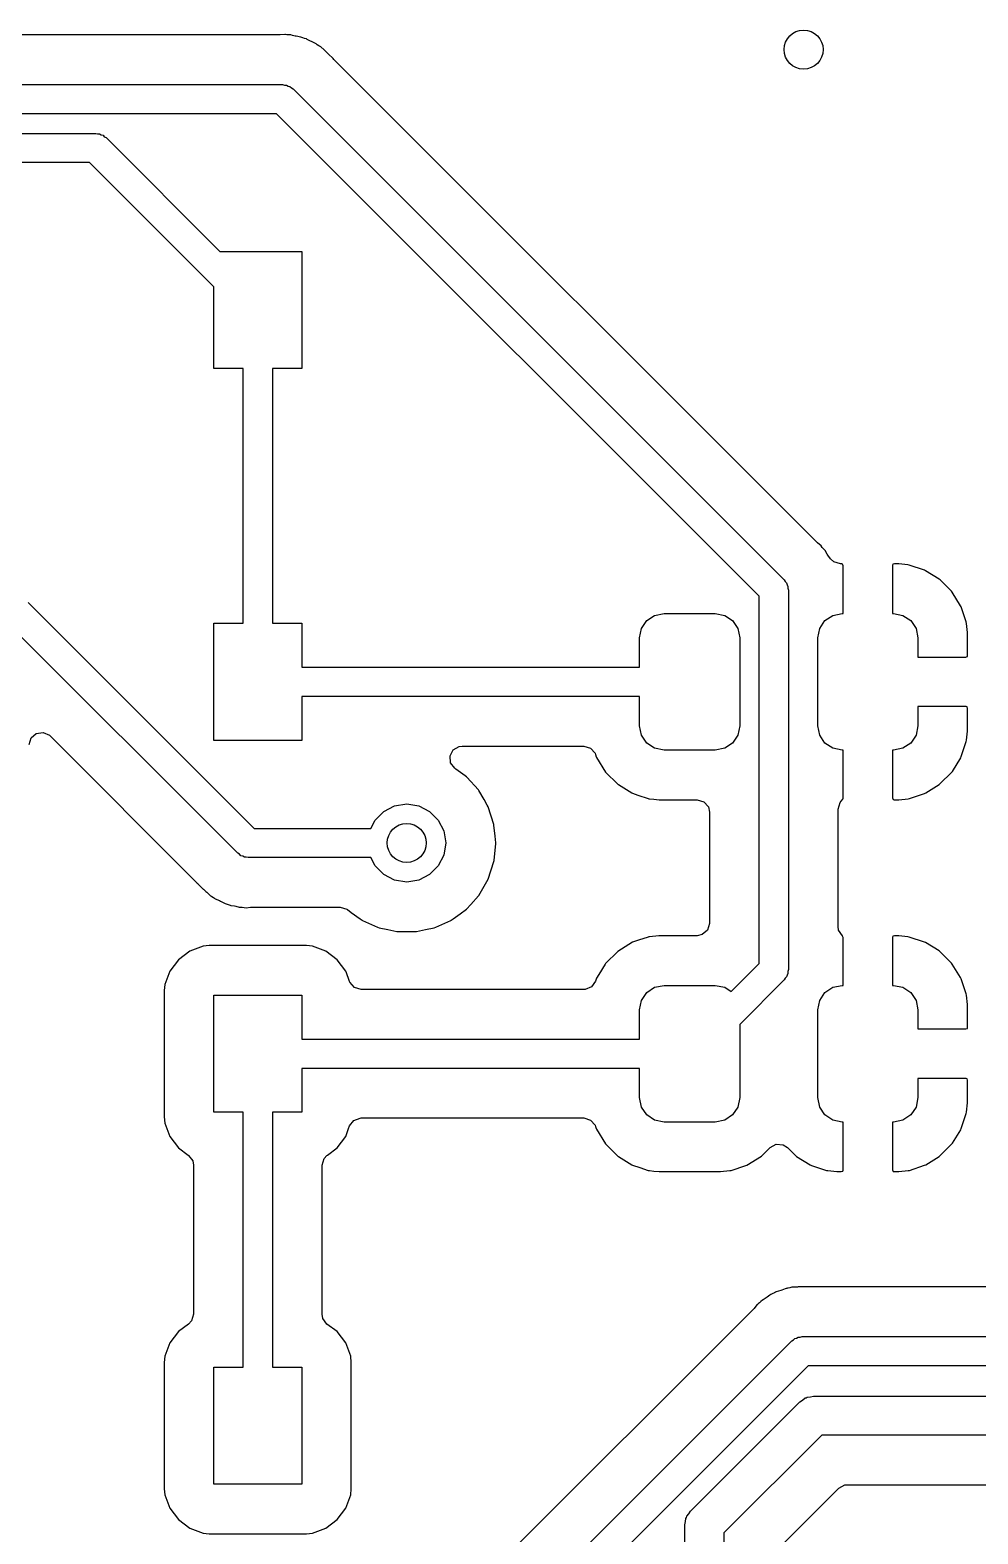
# Model space of a CAD drawing. Extents: x 51 to 243, y -135 to -54.
# Drawn here: x 130.76 to 140.47, y -121.12 to -105.72 of the extents above; entities that cross this region are included whole.
import ezdxf

# ---------------------------------------------------------------- set-up
doc = ezdxf.new("R2010")
doc.units = 0
doc.layers.add('BLACK', color=7, linetype='CONTINUOUS')

msp = doc.modelspace()

# ---------------------------------------------------------------- linework, layer by layer
at = {"layer": 'BLACK', "linetype": 'CONTINUOUS'}
for p, q in [((133.313, -105.767), (118.943, -105.767)), ((133.325, -105.767), (133.313, -105.767)), ((133.371, -105.763), (133.325, -105.767)), ((133.379, -105.764), (133.371, -105.763)), ((133.392, -105.766), (133.379, -105.764)), ((133.412, -105.767), (133.392, -105.766)), ((133.433, -105.767), (133.412, -105.767)), ((133.45, -105.772), (133.433, -105.767)), ((133.478, -105.779), (133.45, -105.772)), ((133.49, -105.781), (133.478, -105.779)), ((133.535, -105.789), (133.49, -105.781)), ((133.555, -105.797), (133.535, -105.789)), ((133.574, -105.804), (133.555, -105.797)), ((133.594, -105.809), (133.574, -105.804)), ((133.601, -105.813), (133.594, -105.809)), ((133.635, -105.831), (133.601, -105.813)), ((133.601, -105.813), (133.601, -105.813)), ((133.645, -105.836), (133.635, -105.831)), ((133.681, -105.852), (133.645, -105.836)), ((133.688, -105.855), (133.681, -105.852)), ((133.681, -105.852), (133.681, -105.852)), ((133.694, -105.86), (133.688, -105.855)), ((133.705, -105.868), (133.694, -105.86)), ((133.721, -105.879), (133.705, -105.868)), ((133.733, -105.885), (133.721, -105.879)), ((133.74, -105.889), (133.733, -105.885)), ((133.774, -105.921), (133.74, -105.889)), ((133.783, -105.928), (133.774, -105.921)), ((133.786, -105.931), (133.783, -105.928)), ((133.807, -105.952), (133.786, -105.931)), ((133.81, -105.954), (133.807, -105.952)), ((133.824, -105.968), (133.81, -105.954)), ((133.861, -106.003), (133.824, -105.968)), ((133.866, -106.01), (133.861, -106.003)), ((133.874, -106.018), (133.866, -106.01)), ((133.866, -106.01), (133.866, -106.01)), ((138.819, -110.964), (133.874, -106.018)), ((118.68, -106.276), (133.35, -106.276)), ((133.35, -106.276), (133.369, -106.281)), ((133.369, -106.281), (133.389, -106.281)), ((133.389, -106.281), (133.406, -106.291)), ((133.406, -106.291), (133.425, -106.296)), ((133.425, -106.296), (133.439, -106.31)), ((133.439, -106.31), (133.456, -106.32)), ((133.456, -106.32), (138.486, -111.349)), ((133.288, -106.576), (118.618, -106.576)), ((138.23, -111.518), (133.288, -106.576)), ((118.473, -106.776), (131.436, -106.776)), ((131.436, -106.776), (131.455, -106.781)), ((131.455, -106.781), (131.474, -106.781)), ((131.474, -106.781), (131.491, -106.79)), ((131.491, -106.79), (131.511, -106.796)), ((131.511, -106.796), (131.524, -106.81)), ((131.524, -106.81), (131.542, -106.819)), ((131.542, -106.819), (132.707, -107.985)), ((131.373, -107.076), (118.411, -107.076)), ((132.645, -108.347), (131.373, -107.076)), ((132.707, -107.985), (133.545, -107.985)), ((133.545, -107.985), (133.545, -109.185)), ((132.645, -109.185), (132.645, -108.347)), ((132.945, -109.185), (132.645, -109.185)), ((132.945, -111.795), (132.945, -109.185)), ((133.545, -109.185), (133.245, -109.185)), ((133.245, -109.185), (133.245, -111.795)), ((138.828, -110.972), (138.819, -110.964)), ((138.863, -111.001), (138.828, -110.972)), ((138.876, -111.019), (138.863, -111.001)), ((138.889, -111.034), (138.876, -111.019)), ((138.904, -111.049), (138.889, -111.034)), ((138.927, -111.088), (138.904, -111.049)), ((138.934, -111.098), (138.927, -111.088)), ((138.961, -111.135), (138.934, -111.098)), ((138.994, -111.167), (138.961, -111.135)), ((139.063, -111.187), (138.994, -111.167)), ((139.075, -111.187), (139.063, -111.187)), ((139.083, -111.189), (139.075, -111.187)), ((139.084, -111.19), (139.083, -111.189)), ((139.088, -111.205), (139.084, -111.19)), ((139.088, -111.695), (139.088, -111.205)), ((139.598, -111.193), (139.596, -111.201)), ((139.596, -111.201), (139.596, -111.695)), ((139.599, -111.191), (139.598, -111.193)), ((139.615, -111.187), (139.599, -111.191)), ((139.652, -111.187), (139.615, -111.187)), ((139.659, -111.187), (139.652, -111.187)), ((139.753, -111.197), (139.659, -111.187)), ((139.766, -111.2), (139.753, -111.197)), ((139.921, -111.251), (139.766, -111.2)), ((138.486, -111.349), (138.495, -111.367)), ((138.495, -111.367), (138.509, -111.381)), ((138.509, -111.381), (138.515, -111.4)), ((139.934, -111.257), (139.921, -111.251)), ((140.072, -111.342), (139.934, -111.257)), ((140.083, -111.351), (140.072, -111.342)), ((140.198, -111.466), (140.083, -111.351)), ((138.23, -115.281), (138.23, -111.518)), ((138.515, -111.4), (138.524, -111.417)), ((138.524, -111.417), (138.524, -111.436)), ((138.524, -111.436), (138.53, -111.456)), ((138.53, -111.456), (138.53, -115.343)), ((140.207, -111.477), (140.198, -111.466)), ((140.292, -111.615), (140.207, -111.477)), ((130.745, -111.581), (133.059, -113.896)), ((137.159, -111.714), (137.255, -111.695)), ((137.255, -111.695), (137.78, -111.695)), ((137.78, -111.695), (137.876, -111.714)), ((138.984, -111.714), (139.08, -111.695)), ((139.08, -111.695), (139.088, -111.695)), ((139.596, -111.695), (139.605, -111.695)), ((139.605, -111.695), (139.701, -111.714)), ((140.298, -111.628), (140.292, -111.615)), ((140.35, -111.782), (140.298, -111.628)), ((132.891, -114.152), (130.488, -111.75)), ((132.645, -112.995), (132.645, -111.795)), ((132.645, -111.795), (132.945, -111.795)), ((133.245, -111.795), (133.545, -111.795)), ((133.545, -111.795), (133.545, -112.245)), ((137.005, -111.945), (137.024, -111.849)), ((137.024, -111.849), (137.078, -111.768)), ((137.078, -111.768), (137.159, -111.714)), ((137.876, -111.714), (137.957, -111.768)), ((137.957, -111.768), (138.011, -111.849)), ((138.011, -111.849), (138.03, -111.945)), ((138.83, -111.945), (138.849, -111.849)), ((138.849, -111.849), (138.903, -111.768)), ((138.903, -111.768), (138.984, -111.714)), ((139.701, -111.714), (139.782, -111.768)), ((139.782, -111.768), (139.836, -111.849)), ((139.836, -111.849), (139.855, -111.945)), ((140.353, -111.796), (140.35, -111.782)), ((140.363, -111.891), (140.353, -111.796)), ((137.005, -112.245), (137.005, -111.945)), ((138.03, -111.945), (138.03, -112.845)), ((138.83, -112.845), (138.83, -111.945)), ((139.855, -111.945), (139.855, -112.141)), ((140.363, -111.898), (140.363, -111.891)), ((140.363, -112.127), (140.363, -111.898)), ((139.855, -112.141), (140.345, -112.141)), ((140.345, -112.141), (140.36, -112.137)), ((140.36, -112.137), (140.361, -112.135)), ((140.361, -112.135), (140.363, -112.127)), ((133.545, -112.245), (137.005, -112.245)), ((137.005, -112.545), (133.545, -112.545)), ((133.545, -112.545), (133.545, -112.995)), ((137.005, -112.845), (137.005, -112.545)), ((140.349, -112.649), (139.855, -112.649)), ((139.855, -112.649), (139.855, -112.845)), ((140.357, -112.651), (140.349, -112.649)), ((140.359, -112.652), (140.357, -112.651)), ((140.363, -112.667), (140.359, -112.652)), ((140.363, -112.892), (140.363, -112.667)), ((130.774, -112.97), (130.827, -112.923)), ((130.827, -112.923), (130.897, -112.913)), ((130.897, -112.913), (130.962, -112.943)), ((137.024, -112.941), (137.005, -112.845)), ((138.03, -112.845), (138.011, -112.941)), ((138.849, -112.941), (138.83, -112.845)), ((139.855, -112.845), (139.836, -112.941)), ((140.353, -112.993), (140.363, -112.899)), ((140.363, -112.899), (140.363, -112.892)), ((130.754, -113.036), (130.774, -112.97)), ((130.962, -112.943), (130.969, -112.949)), ((130.969, -112.949), (132.473, -114.454)), ((133.545, -112.995), (132.645, -112.995)), ((135.097, -113.092), (135.159, -113.057)), ((135.159, -113.057), (135.187, -113.053)), ((135.187, -113.053), (136.434, -113.053)), ((136.434, -113.053), (136.502, -113.074)), ((136.502, -113.074), (136.549, -113.127)), ((137.078, -113.022), (137.024, -112.941)), ((137.159, -113.076), (137.078, -113.022)), ((137.255, -113.095), (137.159, -113.076)), ((137.876, -113.076), (137.78, -113.095)), ((137.957, -113.022), (137.876, -113.076)), ((138.011, -112.941), (137.957, -113.022)), ((138.903, -113.022), (138.849, -112.941)), ((138.984, -113.076), (138.903, -113.022)), ((139.08, -113.095), (138.984, -113.076)), ((139.701, -113.076), (139.605, -113.095)), ((139.782, -113.022), (139.701, -113.076)), ((139.836, -112.941), (139.782, -113.022)), ((140.299, -113.161), (140.35, -113.006)), ((140.35, -113.006), (140.353, -112.993)), ((135.064, -113.154), (135.097, -113.092)), ((135.07, -113.225), (135.064, -113.154)), ((135.113, -113.281), (135.07, -113.225)), ((136.549, -113.127), (136.554, -113.14)), ((136.554, -113.14), (136.561, -113.162)), ((136.561, -113.162), (136.561, -113.162)), ((136.561, -113.162), (136.563, -113.169)), ((136.563, -113.169), (136.657, -113.319)), ((137.78, -113.095), (137.255, -113.095)), ((139.088, -113.095), (139.08, -113.095)), ((139.088, -113.589), (139.088, -113.095)), ((139.605, -113.095), (139.596, -113.095)), ((139.596, -113.095), (139.596, -113.585)), ((140.208, -113.312), (140.293, -113.174)), ((140.293, -113.174), (140.299, -113.161)), ((135.125, -113.29), (135.113, -113.281)), ((135.219, -113.358), (135.125, -113.29)), ((135.231, -113.367), (135.219, -113.358)), ((135.236, -113.372), (135.231, -113.367)), ((135.354, -113.503), (135.236, -113.372)), ((135.236, -113.372), (135.236, -113.372)), ((136.657, -113.319), (136.782, -113.444)), ((140.084, -113.438), (140.199, -113.323)), ((140.199, -113.323), (140.208, -113.312)), ((135.359, -113.509), (135.354, -113.503)), ((135.412, -113.6), (135.359, -113.509)), ((136.782, -113.444), (136.788, -113.448)), ((136.788, -113.448), (136.788, -113.448)), ((136.788, -113.448), (136.924, -113.532)), ((136.924, -113.532), (136.932, -113.537)), ((136.932, -113.537), (136.987, -113.555)), ((139.768, -113.59), (139.922, -113.538)), ((139.922, -113.538), (139.935, -113.532)), ((139.935, -113.532), (140.073, -113.447)), ((140.073, -113.447), (140.084, -113.438)), ((134.385, -113.722), (134.496, -113.666)), ((134.496, -113.666), (134.62, -113.646)), ((134.62, -113.646), (134.744, -113.666)), ((134.744, -113.666), (134.855, -113.722)), ((135.444, -113.657), (135.412, -113.6)), ((135.455, -113.674), (135.444, -113.657)), ((135.514, -113.856), (135.455, -113.674)), ((136.987, -113.555), (137.094, -113.591)), ((137.094, -113.591), (137.094, -113.591)), ((137.094, -113.591), (137.1, -113.593)), ((137.1, -113.593), (137.107, -113.593)), ((137.107, -113.593), (137.107, -113.593)), ((137.107, -113.593), (137.15, -113.598)), ((137.15, -113.598), (137.205, -113.603)), ((137.205, -113.603), (137.595, -113.603)), ((137.595, -113.603), (137.663, -113.624)), ((137.663, -113.624), (137.71, -113.677)), ((137.71, -113.677), (137.721, -113.73)), ((139.038, -113.7), (139.058, -113.632)), ((139.058, -113.632), (139.069, -113.618)), ((139.069, -113.618), (139.087, -113.597)), ((139.087, -113.597), (139.088, -113.589)), ((139.596, -113.585), (139.601, -113.6)), ((139.601, -113.6), (139.602, -113.601)), ((139.602, -113.601), (139.61, -113.603)), ((139.61, -113.603), (139.652, -113.603)), ((139.652, -113.603), (139.659, -113.603)), ((139.659, -113.603), (139.754, -113.593)), ((139.754, -113.593), (139.768, -113.59)), ((134.253, -113.896), (134.296, -113.811)), ((134.296, -113.811), (134.385, -113.722)), ((134.855, -113.722), (134.944, -113.811)), ((134.944, -113.811), (135, -113.922)), ((137.721, -113.73), (137.721, -114.87)), ((139.038, -114.902), (139.038, -113.7)), ((133.059, -113.896), (134.253, -113.896)), ((135, -113.922), (135.02, -114.046)), ((135.514, -113.863), (135.514, -113.856)), ((135.526, -113.975), (135.514, -113.863)), ((135.514, -113.863), (135.514, -113.863)), ((135.534, -114.046), (135.526, -113.975)), ((132.908, -114.162), (132.891, -114.152)), ((132.922, -114.176), (132.908, -114.162)), ((135.02, -114.046), (135, -114.17)), ((135.515, -114.225), (135.533, -114.053)), ((135.533, -114.053), (135.534, -114.046)), ((132.941, -114.181), (132.922, -114.176)), ((132.958, -114.191), (132.941, -114.181)), ((132.978, -114.191), (132.958, -114.191)), ((132.997, -114.196), (132.978, -114.191)), ((134.253, -114.196), (132.997, -114.196)), ((134.296, -114.281), (134.253, -114.196)), ((134.385, -114.37), (134.296, -114.281)), ((134.944, -114.281), (134.855, -114.37)), ((135, -114.17), (134.944, -114.281)), ((135.455, -114.418), (135.514, -114.236)), ((135.514, -114.236), (135.515, -114.225)), ((132.473, -114.454), (132.481, -114.462)), ((132.481, -114.462), (132.481, -114.462)), ((132.481, -114.462), (132.486, -114.469)), ((132.486, -114.469), (132.491, -114.475)), ((134.496, -114.426), (134.385, -114.37)), ((134.62, -114.446), (134.496, -114.426)), ((134.744, -114.426), (134.62, -114.446)), ((134.855, -114.37), (134.744, -114.426)), ((135.359, -114.583), (135.455, -114.418)), ((132.491, -114.475), (132.537, -114.518)), ((132.537, -114.518), (132.54, -114.52)), ((132.54, -114.52), (132.561, -114.541)), ((132.561, -114.541), (132.564, -114.543)), ((132.564, -114.543), (132.564, -114.544)), ((132.564, -114.544), (132.573, -114.551)), ((132.573, -114.551), (132.607, -114.583)), ((132.607, -114.583), (132.614, -114.587)), ((132.614, -114.587), (132.614, -114.587)), ((132.614, -114.587), (132.626, -114.593)), ((132.626, -114.593), (132.642, -114.604)), ((132.642, -114.604), (132.653, -114.612)), ((132.653, -114.612), (132.653, -114.612)), ((132.653, -114.612), (132.659, -114.617)), ((132.659, -114.617), (132.702, -114.636)), ((135.276, -114.675), (135.355, -114.588)), ((135.355, -114.588), (135.359, -114.583)), ((135.355, -114.588), (135.355, -114.588)), ((132.702, -114.636), (132.712, -114.641)), ((132.712, -114.641), (132.753, -114.663)), ((132.753, -114.663), (132.76, -114.665)), ((132.76, -114.665), (132.76, -114.665)), ((132.76, -114.665), (132.773, -114.668)), ((132.773, -114.668), (132.792, -114.675)), ((132.792, -114.675), (132.812, -114.683)), ((132.812, -114.683), (132.82, -114.685)), ((132.82, -114.685), (132.857, -114.691)), ((132.857, -114.691), (132.869, -114.693)), ((132.869, -114.693), (132.906, -114.703)), ((132.906, -114.703), (132.906, -114.703)), ((132.906, -114.703), (132.914, -114.704)), ((132.914, -114.704), (132.935, -114.704)), ((132.935, -114.704), (132.955, -114.706)), ((132.955, -114.706), (132.976, -114.709)), ((132.976, -114.709), (133.022, -114.705)), ((133.022, -114.705), (133.034, -114.704)), ((133.034, -114.704), (133.94, -114.704)), ((133.94, -114.704), (134.008, -114.725)), ((134.008, -114.725), (134.014, -114.729)), ((134.014, -114.729), (134.052, -114.757)), ((134.052, -114.757), (134.145, -114.824)), ((135.095, -114.824), (135.167, -114.771)), ((135.167, -114.771), (135.231, -114.725)), ((135.231, -114.725), (135.276, -114.675)), ((134.145, -114.824), (134.163, -114.837)), ((134.163, -114.837), (134.169, -114.84)), ((134.169, -114.84), (134.169, -114.84)), ((134.169, -114.84), (134.321, -114.907)), ((134.321, -114.907), (134.338, -114.915)), ((134.338, -114.915), (134.428, -114.934)), ((134.812, -114.934), (134.902, -114.915)), ((134.902, -114.915), (134.919, -114.907)), ((134.919, -114.907), (135.071, -114.84)), ((135.071, -114.84), (135.077, -114.837)), ((135.071, -114.84), (135.071, -114.84)), ((135.077, -114.837), (135.095, -114.824)), ((137.721, -114.87), (137.701, -114.939)), ((139.043, -114.938), (139.038, -114.902)), ((134.428, -114.934), (134.518, -114.953)), ((134.518, -114.953), (134.518, -114.953)), ((134.518, -114.953), (134.525, -114.954)), ((134.525, -114.954), (134.715, -114.954)), ((134.715, -114.954), (134.722, -114.953)), ((134.722, -114.953), (134.812, -114.934)), ((134.722, -114.953), (134.722, -114.953)), ((136.931, -115.063), (136.781, -115.157)), ((136.995, -115.042), (136.931, -115.063)), ((137.092, -115.01), (136.995, -115.042)), ((137.099, -115.007), (137.092, -115.01)), ((137.092, -115.01), (137.092, -115.01)), ((137.106, -115.007), (137.099, -115.007)), ((137.201, -114.997), (137.106, -115.007)), ((137.106, -115.007), (137.106, -115.007)), ((137.205, -114.996), (137.201, -114.997)), ((137.201, -114.997), (137.201, -114.997)), ((137.595, -114.996), (137.205, -114.996)), ((137.647, -114.985), (137.595, -114.996)), ((137.701, -114.939), (137.647, -114.985)), ((139.082, -114.998), (139.043, -114.938)), ((139.084, -115), (139.082, -114.998)), ((139.088, -115.015), (139.084, -115)), ((139.088, -115.505), (139.088, -115.015)), ((139.598, -115.003), (139.596, -115.011)), ((139.596, -115.011), (139.596, -115.505)), ((139.599, -115.001), (139.598, -115.003)), ((139.615, -114.997), (139.599, -115.001)), ((139.652, -114.997), (139.615, -114.997)), ((139.659, -114.997), (139.652, -114.997)), ((139.753, -115.007), (139.659, -114.997)), ((139.766, -115.01), (139.753, -115.007)), ((139.921, -115.061), (139.766, -115.01)), ((139.934, -115.067), (139.921, -115.061)), ((140.072, -115.152), (139.934, -115.067)), ((132.398, -115.154), (132.282, -115.242)), ((132.535, -115.103), (132.398, -115.154)), ((132.597, -115.096), (132.535, -115.103)), ((133.593, -115.096), (132.597, -115.096)), ((133.655, -115.103), (133.593, -115.096)), ((133.792, -115.154), (133.655, -115.103)), ((133.908, -115.242), (133.792, -115.154)), ((136.781, -115.157), (136.656, -115.282)), ((140.083, -115.161), (140.072, -115.152)), ((140.198, -115.276), (140.083, -115.161)), ((132.194, -115.358), (132.143, -115.495)), ((132.282, -115.242), (132.194, -115.358)), ((133.996, -115.358), (133.908, -115.242)), ((133.999, -115.367), (133.996, -115.358)), ((134.036, -115.465), (133.999, -115.367)), ((136.652, -115.288), (136.586, -115.395)), ((136.656, -115.282), (136.652, -115.288)), ((136.652, -115.288), (136.652, -115.288)), ((137.942, -115.568), (138.23, -115.281)), ((138.524, -115.382), (138.515, -115.399)), ((138.53, -115.343), (138.524, -115.362)), ((138.524, -115.362), (138.524, -115.382)), ((140.207, -115.287), (140.198, -115.276)), ((140.292, -115.425), (140.207, -115.287)), ((132.143, -115.495), (132.136, -115.557)), ((134.039, -115.473), (134.036, -115.465)), ((134.085, -115.526), (134.039, -115.473)), ((134.153, -115.546), (134.085, -115.526)), ((136.434, -115.546), (134.153, -115.546)), ((136.448, -115.546), (136.434, -115.546)), ((136.513, -115.519), (136.448, -115.546)), ((136.554, -115.46), (136.513, -115.519)), ((136.563, -115.432), (136.554, -115.46)), ((136.586, -115.395), (136.563, -115.432)), ((137.078, -115.578), (137.159, -115.524)), ((137.159, -115.524), (137.255, -115.505)), ((137.255, -115.505), (137.78, -115.505)), ((137.78, -115.505), (137.876, -115.524)), ((137.876, -115.524), (137.942, -115.568)), ((138.486, -115.449), (138.03, -115.905)), ((138.495, -115.432), (138.486, -115.449)), ((138.509, -115.418), (138.495, -115.432)), ((138.515, -115.399), (138.509, -115.418)), ((138.903, -115.578), (138.984, -115.524)), ((138.984, -115.524), (139.08, -115.505)), ((139.08, -115.505), (139.088, -115.505)), ((139.596, -115.505), (139.605, -115.505)), ((139.605, -115.505), (139.701, -115.524)), ((139.701, -115.524), (139.782, -115.578)), ((140.298, -115.438), (140.292, -115.425)), ((140.35, -115.592), (140.298, -115.438)), ((132.136, -115.557), (132.136, -116.853)), ((132.645, -116.805), (132.645, -115.605)), ((132.645, -115.605), (133.545, -115.605)), ((133.545, -115.605), (133.545, -116.055)), ((137.005, -115.755), (137.024, -115.659)), ((137.024, -115.659), (137.078, -115.578)), ((138.83, -115.755), (138.849, -115.659)), ((138.849, -115.659), (138.903, -115.578)), ((139.782, -115.578), (139.836, -115.659)), ((139.836, -115.659), (139.855, -115.755)), ((140.353, -115.606), (140.35, -115.592)), ((140.363, -115.701), (140.353, -115.606)), ((140.363, -115.708), (140.363, -115.701)), ((137.005, -116.055), (137.005, -115.755)), ((138.83, -116.655), (138.83, -115.755)), ((139.855, -115.755), (139.855, -115.951)), ((140.363, -115.937), (140.363, -115.708)), ((138.03, -115.905), (138.03, -116.655)), ((139.855, -115.951), (140.345, -115.951)), ((140.345, -115.951), (140.36, -115.947)), ((140.36, -115.947), (140.361, -115.945)), ((140.361, -115.945), (140.363, -115.937)), ((133.545, -116.055), (137.005, -116.055)), ((137.005, -116.355), (133.545, -116.355)), ((133.545, -116.355), (133.545, -116.805)), ((137.005, -116.655), (137.005, -116.355)), ((140.349, -116.459), (139.855, -116.459)), ((139.855, -116.459), (139.855, -116.655)), ((140.357, -116.461), (140.349, -116.459)), ((140.359, -116.462), (140.357, -116.461)), ((140.363, -116.477), (140.359, -116.462)), ((140.363, -116.702), (140.363, -116.477)), ((137.024, -116.751), (137.005, -116.655)), ((137.078, -116.832), (137.024, -116.751)), ((138.011, -116.751), (137.957, -116.832)), ((138.03, -116.655), (138.011, -116.751)), ((138.849, -116.751), (138.83, -116.655)), ((138.903, -116.832), (138.849, -116.751)), ((139.836, -116.751), (139.782, -116.832)), ((139.855, -116.655), (139.836, -116.751)), ((140.353, -116.803), (140.363, -116.709)), ((140.363, -116.709), (140.363, -116.702)), ((132.136, -116.853), (132.143, -116.915)), ((132.143, -116.915), (132.194, -117.052)), ((132.945, -116.805), (132.645, -116.805)), ((132.945, -119.415), (132.945, -116.805)), ((133.545, -116.805), (133.245, -116.805)), ((133.245, -116.805), (133.245, -119.415)), ((134.036, -116.945), (134.078, -116.889)), ((134.078, -116.889), (134.145, -116.864)), ((134.145, -116.864), (134.153, -116.863)), ((134.153, -116.863), (136.434, -116.863)), ((136.434, -116.863), (136.502, -116.884)), ((136.502, -116.884), (136.549, -116.937)), ((137.159, -116.886), (137.078, -116.832)), ((137.255, -116.905), (137.159, -116.886)), ((137.78, -116.905), (137.255, -116.905)), ((137.876, -116.886), (137.78, -116.905)), ((137.957, -116.832), (137.876, -116.886)), ((138.984, -116.886), (138.903, -116.832)), ((139.08, -116.905), (138.984, -116.886)), ((139.088, -116.905), (139.08, -116.905)), ((139.088, -117.399), (139.088, -116.905)), ((139.605, -116.905), (139.596, -116.905)), ((139.596, -116.905), (139.596, -117.395)), ((139.701, -116.886), (139.605, -116.905)), ((139.782, -116.832), (139.701, -116.886)), ((140.299, -116.971), (140.35, -116.816)), ((140.35, -116.816), (140.353, -116.803)), ((132.194, -117.052), (132.282, -117.168)), ((133.908, -117.168), (133.996, -117.052)), ((133.996, -117.052), (134.025, -116.972)), ((134.025, -116.972), (134.036, -116.945)), ((136.549, -116.937), (136.554, -116.95)), ((136.554, -116.95), (136.561, -116.972)), ((136.561, -116.972), (136.561, -116.972)), ((136.561, -116.972), (136.563, -116.979)), ((136.563, -116.979), (136.657, -117.129)), ((140.208, -117.122), (140.293, -116.984)), ((140.293, -116.984), (140.299, -116.971)), ((132.282, -117.168), (132.382, -117.243)), ((132.382, -117.243), (132.386, -117.246)), ((133.804, -117.246), (133.808, -117.243)), ((133.808, -117.243), (133.908, -117.168)), ((136.657, -117.129), (136.782, -117.254)), ((138.254, -117.253), (138.287, -117.221)), ((138.287, -117.221), (138.341, -117.167)), ((138.341, -117.167), (138.403, -117.132)), ((138.403, -117.132), (138.474, -117.137)), ((138.474, -117.137), (138.519, -117.166)), ((138.519, -117.166), (138.602, -117.249)), ((140.084, -117.248), (140.199, -117.133)), ((140.199, -117.133), (140.208, -117.122)), ((132.386, -117.246), (132.429, -117.303)), ((132.429, -117.303), (132.436, -117.347)), ((132.436, -117.347), (132.436, -118.873)), ((133.754, -117.347), (133.774, -117.279)), ((133.754, -118.873), (133.754, -117.347)), ((133.774, -117.279), (133.804, -117.246)), ((136.782, -117.254), (136.788, -117.258)), ((136.788, -117.258), (136.788, -117.258)), ((136.788, -117.258), (136.925, -117.343)), ((136.925, -117.343), (136.932, -117.347)), ((136.932, -117.347), (137.006, -117.371)), ((137.006, -117.371), (137.094, -117.401)), ((137.943, -117.4), (138.093, -117.35)), ((138.093, -117.35), (138.104, -117.347)), ((138.104, -117.347), (138.254, -117.253)), ((138.602, -117.249), (138.613, -117.258)), ((138.613, -117.258), (138.751, -117.343)), ((138.751, -117.343), (138.764, -117.349)), ((138.764, -117.349), (138.919, -117.4)), ((139.596, -117.395), (139.601, -117.41)), ((139.768, -117.4), (139.922, -117.348)), ((139.922, -117.348), (139.935, -117.342)), ((139.935, -117.342), (140.073, -117.257)), ((140.073, -117.257), (140.084, -117.248)), ((137.094, -117.401), (137.094, -117.401)), ((137.094, -117.401), (137.1, -117.403)), ((137.1, -117.403), (137.107, -117.403)), ((137.107, -117.403), (137.107, -117.403)), ((137.107, -117.403), (137.15, -117.408)), ((137.15, -117.408), (137.205, -117.413)), ((137.205, -117.413), (137.83, -117.413)), ((137.83, -117.413), (137.834, -117.413)), ((137.834, -117.413), (137.929, -117.403)), ((137.834, -117.413), (137.834, -117.413)), ((137.929, -117.403), (137.929, -117.403)), ((137.929, -117.403), (137.936, -117.403)), ((137.936, -117.403), (137.943, -117.4)), ((137.943, -117.4), (137.943, -117.4)), ((138.919, -117.4), (138.932, -117.403)), ((138.932, -117.403), (139.026, -117.413)), ((139.026, -117.413), (139.033, -117.413)), ((139.033, -117.413), (139.07, -117.413)), ((139.07, -117.413), (139.086, -117.409)), ((139.086, -117.409), (139.087, -117.407)), ((139.087, -117.407), (139.088, -117.399)), ((139.601, -117.41), (139.602, -117.411)), ((139.602, -117.411), (139.61, -117.413)), ((139.61, -117.413), (139.652, -117.413)), ((139.652, -117.413), (139.659, -117.413)), ((139.659, -117.413), (139.754, -117.403)), ((139.754, -117.403), (139.768, -117.4)), ((138.461, -118.627), (138.45, -118.631)), ((138.496, -118.613), (138.461, -118.627)), ((138.504, -118.61), (138.496, -118.613)), ((138.496, -118.613), (138.496, -118.613)), ((138.512, -118.609), (138.504, -118.61)), ((138.518, -118.608), (138.512, -118.609)), ((138.512, -118.609), (138.512, -118.609)), ((138.525, -118.607), (138.518, -118.608)), ((138.544, -118.603), (138.525, -118.607)), ((138.565, -118.597), (138.544, -118.603)), ((138.611, -118.596), (138.565, -118.597)), ((138.623, -118.595), (138.611, -118.596)), ((138.627, -118.594), (138.623, -118.595)), ((138.657, -118.594), (138.627, -118.594)), ((138.661, -118.594), (138.657, -118.594)), ((138.676, -118.594), (138.661, -118.594)), ((138.731, -118.592), (138.676, -118.594)), ((138.739, -118.594), (138.731, -118.592)), ((138.751, -118.594), (138.739, -118.594)), ((138.739, -118.594), (138.739, -118.594)), ((140.772, -118.594), (138.751, -118.594)), ((138.209, -118.775), (138.185, -118.805)), ((138.215, -118.769), (138.209, -118.775)), ((138.221, -118.765), (138.215, -118.769)), ((138.232, -118.757), (138.221, -118.764)), ((138.221, -118.764), (138.221, -118.765)), ((138.247, -118.744), (138.232, -118.757)), ((138.262, -118.729), (138.247, -118.744)), ((138.269, -118.725), (138.262, -118.729)), ((138.302, -118.705), (138.269, -118.725)), ((138.269, -118.725), (138.269, -118.725)), ((138.312, -118.699), (138.302, -118.705)), ((138.34, -118.678), (138.312, -118.699)), ((138.349, -118.671), (138.34, -118.678)), ((138.369, -118.663), (138.349, -118.671)), ((138.387, -118.655), (138.369, -118.663)), ((138.398, -118.648), (138.387, -118.655)), ((138.405, -118.644), (138.398, -118.648)), ((138.45, -118.631), (138.405, -118.644)), ((138.177, -118.814), (129.67, -127.321)), ((132.436, -118.873), (132.416, -118.941)), ((133.761, -118.917), (133.754, -118.873)), ((133.804, -118.974), (133.761, -118.917)), ((138.185, -118.805), (138.177, -118.814)), ((132.282, -119.052), (132.194, -119.168)), ((132.386, -118.974), (132.282, -119.052)), ((132.416, -118.941), (132.386, -118.974)), ((133.908, -119.052), (133.804, -118.974)), ((133.996, -119.168), (133.908, -119.052)), ((129.844, -127.866), (138.563, -119.147)), ((132.194, -119.168), (132.143, -119.305)), ((134.047, -119.305), (133.996, -119.168)), ((138.563, -119.147), (138.58, -119.137)), ((138.58, -119.137), (138.594, -119.123)), ((138.594, -119.123), (138.613, -119.118)), ((138.613, -119.118), (138.63, -119.108)), ((138.63, -119.108), (138.65, -119.108)), ((138.65, -119.108), (138.669, -119.103)), ((138.669, -119.103), (141.035, -119.103)), ((132.143, -119.305), (132.136, -119.367)), ((132.136, -119.367), (132.136, -120.663)), ((134.053, -119.367), (134.047, -119.305)), ((134.053, -120.663), (134.053, -119.367)), ((138.731, -119.403), (130.012, -128.122)), ((132.645, -120.615), (132.645, -119.415)), ((132.645, -119.415), (132.945, -119.415)), ((133.245, -119.415), (133.545, -119.415)), ((133.545, -119.415), (133.545, -120.615)), ((141.097, -119.403), (138.731, -119.403)), ((137.527, -120.89), (138.646, -119.77)), ((138.646, -119.77), (138.674, -119.753)), ((138.674, -119.753), (138.7, -119.732)), ((138.7, -119.732), (138.711, -119.729)), ((138.711, -119.729), (138.721, -119.723)), ((138.721, -119.723), (138.754, -119.719)), ((138.754, -119.719), (138.787, -119.712)), ((138.787, -119.712), (143.875, -119.712)), ((138.87, -120.112), (137.868, -121.114)), ((143.875, -120.112), (138.87, -120.112)), ((133.545, -120.615), (132.645, -120.615)), ((139.044, -120.657), (139.106, -120.623)), ((139.106, -120.623), (139.133, -120.62)), ((139.133, -120.62), (140.575, -120.62)), ((132.136, -120.663), (132.143, -120.725)), ((132.143, -120.725), (132.194, -120.862)), ((133.996, -120.862), (134.047, -120.725)), ((134.047, -120.725), (134.053, -120.663)), ((138.413, -121.288), (139.044, -120.657)), ((132.194, -120.862), (132.282, -120.978)), ((133.908, -120.978), (133.996, -120.862)), ((137.488, -120.944), (137.509, -120.918)), ((137.509, -120.918), (137.527, -120.89)), ((132.282, -120.978), (132.398, -121.066)), ((132.398, -121.066), (132.535, -121.117)), ((133.655, -121.117), (133.792, -121.066)), ((133.792, -121.066), (133.908, -120.978)), ((137.468, -121.031), (137.475, -120.998)), ((137.468, -123.825), (137.468, -121.031)), ((137.475, -120.998), (137.479, -120.965)), ((137.479, -120.965), (137.485, -120.955)), ((137.485, -120.955), (137.488, -120.944)), ((132.535, -121.117), (132.597, -121.123)), ((132.597, -121.123), (133.593, -121.123)), ((133.593, -121.123), (133.655, -121.117)), ((137.868, -121.114), (137.868, -123.742))]:
    msp.add_line(p, q, dxfattribs=at)
at = {"layer": 'BLACK'}
for centre in [(138.684, -105.918), (134.62, -114.046)]:
    msp.add_circle(centre, 0.2, dxfattribs=at)

doc.saveas('drawing.dxf')
